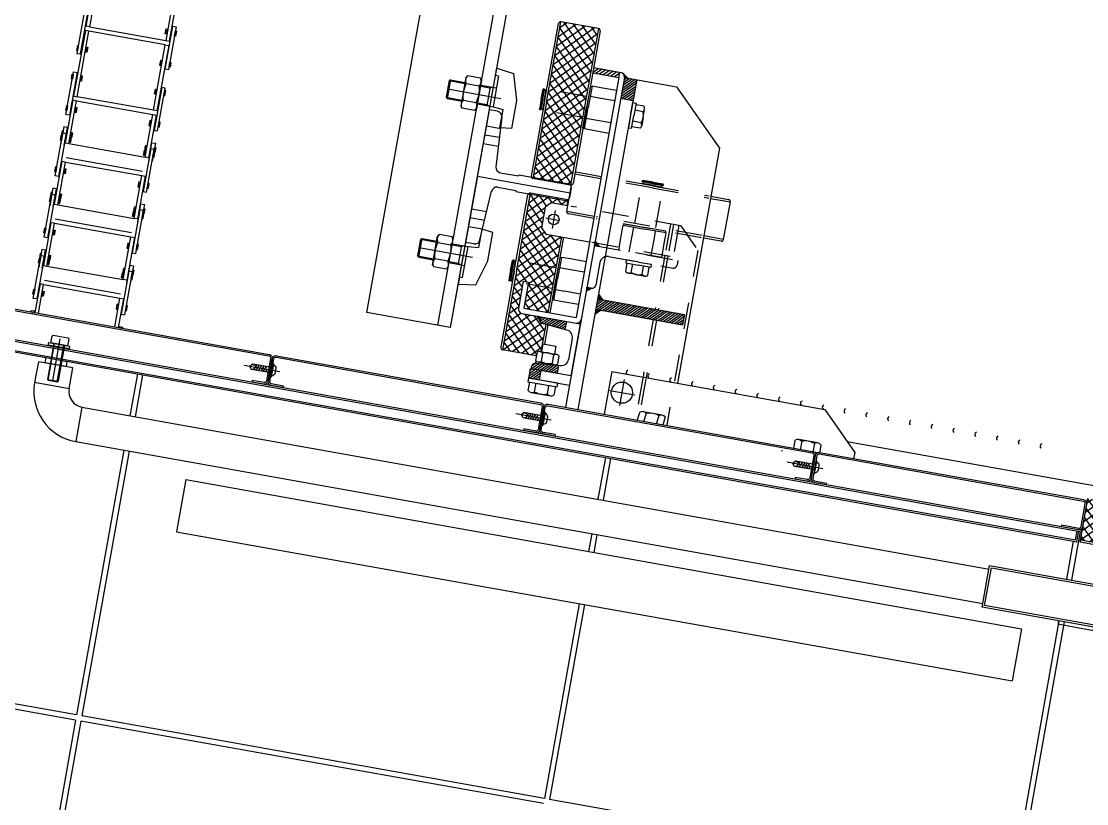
# Model space of a CAD drawing. Header units: centimetres. Extents: x 139057 to 200038, y 34824 to 80516.
# Drawn here: x 172895.9 to 172996.3, y 78518.8 to 78592.6 of the extents above; entities that cross this region are included whole.
import ezdxf

# ---------------------------------------------------------------- set-up
doc = ezdxf.new("R2010")
doc.units = ezdxf.units.CM
doc.header["$LTSCALE"] = 100
doc.linetypes.add('HIDDEN', pattern=[0.5, 0.25, -0.25])
doc.layers.get('0').update_dxf_attribs({"lineweight": 0})
doc.layers.add('M-ASC', color=5, linetype='Continuous')
pattern_1 = [(315, (-793.765, -21670.6237), (1.32582521, 1.32582521), [])]
pattern_2 = [(315, (-793.76504, -21670.6237), (0.08838834765, 0.08838834765), [])]
pattern_3 = [(315, (-750.0101, -21795.5583), (1.32582521, 1.32582521), [])]
pattern_4 = [(315, (-793.765, -21670.624), (4.4194174, 4.4194174), []), (45, (-793.765, -21670.624), (-4.4194174, 4.4194174), [])]

# ---------------------------------------------------------------- blocks, each defined once
blk = doc.blocks.new('S05')
blk.add_arc((0.27, 0.5), 0.567, 118.0725, 241.9275)
blk = doc.blocks.new('GM127-3')
for p, q in [((-8, 38.2), (-8, 86)), ((-5, 89), (5, 89)), ((0, 0), (0, 89)), ((8, 38.2), (8, 86)), ((-8, 38.2), (-7, 38.2)), ((-7, 20.7), (-7, 38.2)), ((7, 38.2), (8, 38.2)), ((7, 20.7), (7, 38.2)), ((-101.1, 16.5), (-76.8, 23.7)), ((-76.8, 23.7), (-49.8, 23.7)), ((-49.8, 23.7), (-48.5, 13)), ((49.8, 23.7), (48.5, 13)), ((76.8, 23.7), (49.8, 23.7)), ((101.1, 16.5), (76.8, 23.7)), ((-103.5, 0), (-101.1, 16.5)), ((-67, 3), (-66, 13)), ((-48.5, 13), (-66, 13)), ((-58.8, 13), (-11.7, 15.7)), ((-48.2, 0), (-48.2, 13.6)), ((-39.7, 0), (-39.7, 14.1)), ((-31.2, 0), (-31.2, 14.6)), ((58.8, 13), (11.7, 15.7)), ((31.2, 0), (31.2, 14.6)), ((39.7, 0), (39.7, 14.1)), ((48.2, 0), (48.2, 13.6)), ((48.5, 13), (66, 13)), ((67, 3), (66, 13)), ((103.5, 0), (101.1, 16.5)), ((-96.6, 0), (-103.5, 0)), ((-96.6, 0), (-96.6, 3)), ((-96.6, 3), (-67, 3)), ((-85, -12), (-85, 3)), ((-76, -42), (-76, 8.9)), ((-67, -12), (-67, 3)), ((-63.5, 8), (-63.5, 0)), ((-63.5, 0), (63.5, 0)), ((63.5, 8), (63.5, 0)), ((63.5, 4.2), (63.5, 0)), ((96.6, 3), (67, 3)), ((67, -12), (67, 3)), ((76, -42), (76, 8.9)), ((85, -12), (85, 3)), ((96.6, 0), (96.6, 3)), ((-84, -3), (-85, -1.3)), ((-85, -3), (-67, -3)), ((-84, -12), (-84, -3)), ((-68, -3), (-67, -1.3)), ((-68, -12), (-68, -3)), ((68, -3), (67, -1.3)), ((85, -3), (67, -3)), ((68, -12), (68, -3)), ((84, -3), (85, -1.3)), ((84, -12), (84, -3)), ((96.6, 0), (103.5, 0)), ((-89.7, -12), (-91.6, -13.3)), ((-91.6, -13.3), (-91.6, -25.7)), ((-89.7, -12), (-62.3, -12)), ((-83.8, -13.3), (-83.8, -25.7)), ((-68.2, -25.7), (-68.2, -13.3)), ((-62.3, -12), (-60.4, -13.3)), ((-60.4, -13.3), (-60.4, -25.7)), ((62.3, -12), (60.4, -13.3)), ((60.4, -13.3), (60.4, -25.7)), ((89.7, -12), (62.3, -12)), ((68.2, -25.7), (68.2, -13.3)), ((83.8, -13.3), (83.8, -25.7)), ((89.7, -12), (91.6, -13.3)), ((91.6, -13.3), (91.6, -25.7)), ((-89.7, -27), (-91.6, -25.7)), ((-89.7, -27), (-62.3, -27)), ((-85, -41), (-85, -27)), ((-84, -42), (-84, -27)), ((-68, -42), (-68, -27)), ((-67, -41), (-67, -27)), ((-62.3, -27), (-60.4, -25.7)), ((62.3, -27), (60.4, -25.7)), ((89.7, -27), (62.3, -27)), ((67, -41), (67, -27)), ((68, -42), (68, -27)), ((84, -42), (84, -27)), ((85, -41), (85, -27)), ((89.7, -27), (91.6, -25.7)), ((-85, -41), (-84, -42)), ((-85, -41), (-67, -41)), ((-84, -42), (-68, -42)), ((-68, -42), (-67, -41)), ((68, -42), (67, -41)), ((85, -41), (67, -41)), ((84, -42), (68, -42)), ((85, -41), (84, -42))]:
    blk.add_line(p, q)
for centre, radius, start, end in [((-5, 86), 3, 90, 180), ((5, 86), 3, 0, 90), ((-12, 20.7), 5, 273.3427, 0), ((12, 20.7), 5, 180, 266.6573), ((-58.5, 8), 5, 93.3427, 180), ((58.5, 8), 5, 360, 86.6573), ((-87.7, -18.7), 6.67, 54.2621, 125.7379), ((-76, -36.8), 24.8, 71.6858, 108.3142), ((-64.3, -18.7), 6.67, 54.2621, 125.7379), ((64.3, -18.7), 6.67, 54.2621, 125.7379), ((76, -36.8), 24.8, 71.6858, 108.3142), ((87.7, -18.7), 6.67, 54.2621, 125.7379), ((-87.7, -20.3), 6.67, 234.2621, 305.7379), ((-76, -2.2), 24.8, 251.6858, 288.3142), ((-64.3, -20.3), 6.67, 234.2621, 305.7379), ((64.3, -20.3), 6.67, 234.2621, 305.7379), ((76, -2.2), 24.8, 251.6858, 288.3142), ((87.7, -20.3), 6.67, 234.2621, 305.7379)]:
    blk.add_arc(centre, radius, start, end)
blk = doc.blocks.new('VITE autoforante_M5x20')
for p, q in [((-7.7, 0), (26.4, 0)), ((-3.5, 2.6), (-3.5, -2.6)), ((0, 2.6), (18.9, 2.6)), ((5.3, -2.6), (4, 0.3)), ((7.6, -2.6), (5.3, 2.6)), ((9.8, -2.6), (7.6, 2.6)), ((12.1, -2.6), (9.8, 2.6)), ((12.1, -2.6), (9.8, 2.6)), ((14.4, -2.6), (12.1, 2.6)), ((16.7, -2.6), (14.4, 2.6)), ((18.9, 2.6), (14.9, 1.4)), ((18.9, 2.6), (21, 0)), ((0, -2.6), (18.9, -2.6)), ((18.9, -2.6), (16, -1.2)), ((18.9, -2.6), (21, 0))]:
    blk.add_line(p, q)
blk.add_lwpolyline([(0, 6.1), (0, -6.1), (-0.9, -6.1), (-0.9, 6.1)], close=True)
for centre, start, end in [((-0.2, 2), 102.01, 169.0652), ((-0.2, -2), 190.9348, 257.99)]:
    blk.add_arc(centre, 3.36, start, end)
blk = doc.blocks.new('5931_M10x35')
for p, q in [((35, 0), (-5.25, 0)), ((0, 5), (34.4, 5)), ((35, 4.4), (0, 4.4)), ((34.4, 5), (35, 4.4)), ((34.4, 5), (34.4, -5)), ((35, 4.4), (35, -4.4)), ((35, -4.4), (0, -4.4)), ((0, -5), (34.4, -5)), ((35, -4.4), (34.4, -5))]:
    blk.add_line(p, q)
blk.add_lwpolyline([(0, -8), (0, 8), (-6.5, 8), (-7.5, 7), (-7.5, -7), (-6.5, -8)], close=True)
blk = doc.blocks.new('6666666666666')
h = blk.add_hatch()
h.set_pattern_fill('ANSI37', color=256, scale=50, angle=-90, style=0)
h.set_pattern_definition([(315, (-12547.7003, -629.819), (4.4194174, 4.4194174), []), (45, (-12547.7003, -629.819), (-4.4194174, 4.4194174), [])])
h.paths.add_polyline_path([(902, -1585), (942, -1585), (942, -1145), (902, -1145)])
for p, q in [((910, -105), (910, -1145)), ((911.5, -105), (911.5, -1145)), ((568.5, -242.5), (568.5, -115)), ((573.5, -242.5), (573.5, -115)), ((895, -148.5), (875, -148.5)), ((875, -181.5), (875, -148.5)), ((895, -181.5), (895, -148.5)), ((875, -181.5), (895, -181.5)), ((827, -196.5), (827, -1065)), ((860, -196.5), (827, -196.5)), ((860, -196.5), (860, -1065)), ((568.5, -242.5), (2.5, -242.5)), ((568.5, -247.5), (2.5, -247.5)), ((568.5, -690.5), (568.5, -247.5)), ((827, -242.5), (573.5, -242.5)), ((573.5, -690.5), (573.5, -247.5)), ((827, -247.5), (573.5, -247.5)), ((900, -242.5), (860, -242.5)), ((900, -247.5), (860, -247.5)), ((810, -305), (760, -305)), ((760, -305), (760, -1105)), ((810, -305), (810, -1105)), ((913, -350), (911.5, -350)), ((913, -380), (911.5, -380)), ((913, -610), (911.5, -610)), ((913, -640), (911.5, -640)), ((760, -690.5), (573.5, -690.5)), ((827, -690.5), (810, -690.5)), ((900, -690.5), (860, -690.5)), ((573.5, -1138.5), (573.5, -695.5)), ((760, -695.5), (573.5, -695.5)), ((827, -695.5), (810, -695.5)), ((900, -695.5), (860, -695.5)), ((913, -870), (911.5, -870)), ((913, -900), (911.5, -900)), ((810, -1105), (760, -1105)), ((913, -1125), (911.5, -1125)), ((823.5, -1138.5), (2.5, -1138.5)), ((823.5, -1143.5), (573.5, -1143.5)), ((900, -1138.5), (863.5, -1138.5)), ((910, -1143.5), (863.5, -1143.5)), ((900, -1585), (900, -1145)), ((900, -1145), (942, -1145)), ((902, -1585), (902, -1145))]:
    blk.add_line(p, q)
at = {"linetype": 'Continuous'}
for p, q in [((900, -117.5), (900, -1142)), ((901.5, -119), (901.5, -1140.5)), ((900, -1142), (910, -1142)), ((901.5, -1140.5), (910, -1140.5)), ((910, -1140.5), (910, -1142))]:
    blk.add_line(p, q, dxfattribs=at)
for points in [[(911.5, -120), (911.5, -108.5, -0.414214), (915, -105), (936.5, -105, -0.414214), (940, -108.5), (940, -361.5, -0.414214), (936.5, -365), (915, -365, -0.414214), (911.5, -361.5), (911.5, -350)], [(913, -120), (913, -108.5, -0.414214), (915, -106.5), (936.5, -106.5, -0.414214), (938.5, -108.5), (938.5, -361.5, -0.414214), (936.5, -363.5), (915, -363.5, -0.414214), (913, -361.5), (913, -350)], [(911.5, -380), (911.5, -368.5, -0.414214), (915, -365), (936.5, -365, -0.414214), (940, -368.5), (940, -621.5, -0.414214), (936.5, -625), (915, -625, -0.414214), (911.5, -621.5), (911.5, -610)], [(913, -380), (913, -368.5, -0.414214), (915, -366.5), (936.5, -366.5, -0.414214), (938.5, -368.5), (938.5, -621.5, -0.414214), (936.5, -623.5), (915, -623.5, -0.414214), (913, -621.5), (913, -610)], [(911.5, -640), (911.5, -628.5, -0.414214), (915, -625), (936.5, -625, -0.414214), (940, -628.5), (940, -881.5, -0.414214), (936.5, -885), (915, -885, -0.414214), (911.5, -881.5), (911.5, -870)], [(913, -640), (913, -628.5, -0.414214), (915, -626.5), (936.5, -626.5, -0.414214), (938.5, -628.5), (938.5, -881.5, -0.414214), (936.5, -883.5), (915, -883.5, -0.414214), (913, -881.5), (913, -870)], [(911.5, -1125), (911.5, -1141.5, 0.414214), (915, -1145), (936.5, -1145, 0.414214), (940, -1141.5), (940, -888.5, 0.414214), (936.5, -885), (915, -885, 0.414214), (911.5, -888.5), (911.5, -900)], [(913, -1125), (913, -1141.5, 0.414214), (915, -1143.5), (936.5, -1143.5, 0.414214), (938.5, -1141.5), (938.5, -888.5, 0.414214), (936.5, -886.5), (915, -886.5, 0.414214), (913, -888.5), (913, -900)]]:
    blk.add_lwpolyline(points, format="xyb")
for points in [[(900, -175), (895, -175), (895, -155), (900, -155)], [(914.5, -155), (914.5, -175), (912, -175), (912, -155)], [(823.5, -1665), (823.5, -1065), (863.5, -1065), (863.5, -1665)], [(825.5, -1663), (825.5, -1067), (861.5, -1067), (861.5, -1663)]]:
    blk.add_lwpolyline(points, close=True)
blk.add_lwpolyline([(823.5, -1172), (823.5, -1138), (822, -1138, 0.414214), (820.5, -1139.5), (820.5, -1170.5, 0.414214), (822, -1172)], format="xyb", close=True)
for radius in [48, 15]:
    blk.add_arc((875, -196.5), radius, 90, 180)
at = {"xscale": -1}
blk.add_blockref('5931_M10x35', (914.5, -165), dxfattribs=at)
at = {"linetype": 'Continuous', "xscale": -1, "rotation": 270}
for p in [(925.7, -366.5), (925.7, -626.5), (925.7, -886.5)]:
    blk.add_blockref('VITE autoforante_M5x20', p, dxfattribs=at)
blk = doc.blocks.new('A$C2A0E5694')
at = {"linetype": 'Continuous'}
h = blk.add_hatch(dxfattribs=at)
h.set_pattern_fill('ANSI37', color=256, scale=50, angle=-90, style=0)
h.set_pattern_definition(pattern_4)
h.paths.add_polyline_path([(-432.2, -714.1), (-427.2, -719.1), (-427.2, -734.1), (-421.7, -734.1), (-421.7, -698.1), (-486.7, -698.1), (-486.7, -734.1), (-457.2, -734.1), (-457.2, -719.1), (-452.2, -714.1)])
h.paths.add_polyline_path([(-486.7, -734.1), (-486.7, -698.1), (-496.7, -698.1), (-506.7, -698.1), (-506.7, -706.1), (-504.7, -706.1), (-504.7, -711.1), (-506.7, -711.1), (-506.7, -734.1)])
h.paths.add_polyline_path([(-506.7, -734.1), (-506.7, -711.1), (-529.7, -711.1), (-529.7, -734.1)], flags=17)
h.paths.add_polyline_path([(-541, -734.1), (-540.8, -731.3, -0.248262), (-539.1, -728.6), (-534.7, -724.8), (-534.7, -710.1, -0.414214), (-530.7, -706.1), (-506.7, -706.1), (-506.7, -698.1), (-571.7, -698.1), (-571.7, -730.6), (-568.1, -730.6, -0.187741), (-567.1, -733.3), (-567.1, -734.1)])
h = blk.add_hatch(dxfattribs=at)
h.set_pattern_fill('ANSI37', color=256, scale=50, angle=-90, style=0)
h.set_pattern_definition(pattern_4)
h.paths.add_polyline_path([(-257.7, -734.1), (-257.7, -698.1), (-322.7, -698.1), (-322.7, -734.1)])
h.paths.add_polyline_path([(-322.7, -734.1), (-322.7, -698.1), (-332.7, -698.1), (-342.7, -698.1), (-342.7, -734.1)])
h.paths.add_polyline_path([(-342.7, -734.1), (-342.7, -698.1), (-407.7, -698.1), (-407.7, -734.1)])
h = blk.add_hatch()
h.set_pattern_fill('ANSI31', color=256, scale=15, angle=-90, style=0)
h.set_pattern_definition(pattern_1)
h.paths.add_polyline_path([(-593.7, -727.1), (-593.7, -737.1), (-584.7, -737.1), (-584.7, -728.1), (-584.7, -727.1)])
h = blk.add_hatch()
h.set_pattern_fill('ANSI31', color=256, scale=15, angle=-90, style=0)
h.set_pattern_definition(pattern_3)
h.paths.add_polyline_path([(-584.7, -753.1), (-576.9, -753.1), (-578.7, -731.3, 0.391021), (-582.2, -728.1), (-584.7, -728.1)])
h = blk.add_hatch()
h.set_pattern_fill('ANSI31', color=256, scale=15, angle=-90, style=0)
h.set_pattern_definition(pattern_3)
h.paths.add_polyline_path([(-542.6, -753.1), (-534.7, -753.1), (-534.7, -728.1), (-537.3, -728.1, 0.391021), (-540.8, -731.3)])
h = blk.add_hatch(dxfattribs=at)
h.set_pattern_fill('ANSI31', color=256, angle=-90, style=0)
h.set_pattern_definition(pattern_2)
h.paths.add_polyline_path([(-534.7, -728.1), (-534.7, -724.8), (-539.1, -728.6, -0.130127), (-537.3, -728.1)])
h = blk.add_hatch(dxfattribs=at)
h.set_pattern_fill('ANSI31', color=256, scale=20, angle=-90, style=0)
h.set_pattern_definition([(315, (-793.6288, -21670.6237), (1.76776695, 1.76776695), [])])
h.paths.add_polyline_path([(-294.6, -761.1), (-294.6, -736.1), (-299.6, -736.1), (-299.6, -761.1)])
h = blk.add_hatch(dxfattribs=at)
h.set_pattern_fill('ANSI31', color=256, angle=-90, style=0)
h.set_pattern_definition(pattern_2)
h.paths.add_polyline_path([(-530.7, -766.1, -0.414214), (-534.7, -762.1), (-534.7, -766.1)])
at = {"linetype": 'HIDDEN'}
h = blk.add_hatch(dxfattribs=at)
h.set_pattern_fill('ANSI31', color=256, angle=-90, style=0)
h.set_pattern_definition(pattern_2)
h.paths.add_polyline_path([(-499.7, -766.1), (-503.5, -766.1), (-499.7, -770.6)])
h = blk.add_hatch(dxfattribs=at)
h.set_pattern_fill('ANSI31', color=256, angle=-90, style=0)
h.set_pattern_definition(pattern_2)
h.paths.add_polyline_path([(-459.7, -770.9), (-455.5, -766.1), (-459.7, -766.1)])
at = {"linetype": 'Continuous'}
h = blk.add_hatch(dxfattribs=at)
h.set_pattern_fill('ANSI31', color=256, scale=15, angle=-90, style=0)
h.set_pattern_definition(pattern_1)
h.paths.add_polyline_path([(-298.7, -778.1), (-298.7, -766.1), (-318.7, -766.1), (-318.7, -778.1)])
h = blk.add_hatch(dxfattribs=at)
h.set_pattern_fill('ANSI31', color=256, angle=-90, style=0)
h.set_pattern_definition([(315, (-793.62881, -21670.6237), (0.08838834765, 0.08838834765), [])])
h.paths.add_polyline_path([(-295.8, -765, -0.198912), (-298.6, -766.1), (-298.6, -769.5)])
h = blk.add_hatch(dxfattribs=at)
h.set_pattern_fill('ANSI31', color=256, angle=-90, style=0)
h.set_pattern_definition(pattern_2)
h.paths.add_polyline_path([(-518.7, -782.8), (-518.7, -778.1), (-523.3, -778.1)])
h = blk.add_hatch(dxfattribs=at)
h.set_pattern_fill('ANSI31', color=256, scale=15, angle=-90, style=0)
h.set_pattern_definition(pattern_1)
h.paths.add_polyline_path([(-508.7, -861.1), (-508.7, -778.1), (-518.7, -778.1), (-518.7, -861.1)])
h = blk.add_hatch(dxfattribs=at)
h.set_pattern_fill('ANSI31', color=256, angle=-90, style=0)
h.set_pattern_definition(pattern_2)
h.paths.add_polyline_path([(-504.3, -778.1), (-508.7, -778.1), (-508.7, -782.8)])
for p, q in [((-615.6, -256.1), (-616.6, -256.1)), ((-615.6, -256.1), (-616.6, -256.1)), ((-615.6, -256.1), (-616.6, -256.1)), ((-615.6, -256.1), (-616.6, -256.1)), ((-587.3, -261.6), (-587.3, -258.2)), ((-528.6, -261.6), (-528.6, -258.2)), ((-469.9, -261.6), (-469.9, -258.2)), ((-411.3, -261.6), (-411.3, -258.2)), ((-340.5, -261.6), (-340.5, -258.2)), ((-587.3, -261.6), (-587.3, -334.6)), ((-583.3, -334.6), (-583.3, -261.6)), ((-569.5, -261.6), (-569.5, -334.6)), ((-528.6, -261.6), (-528.6, -334.6)), ((-524.7, -334.6), (-524.7, -261.6)), ((-510.8, -261.6), (-510.8, -334.6)), ((-469.9, -261.6), (-469.9, -334.6)), ((-466, -334.6), (-466, -261.6)), ((-452.1, -261.6), (-452.1, -334.6)), ((-411.3, -261.6), (-411.3, -334.6)), ((-407.3, -334.6), (-407.3, -261.6)), ((-344.5, -334.6), (-344.5, -261.6)), ((-340.5, -261.6), (-340.5, -334.6)), ((-587.3, -334.6), (-587.3, -338)), ((-528.6, -334.6), (-528.6, -338)), ((-469.9, -334.6), (-469.9, -338)), ((-411.3, -334.6), (-411.3, -338)), ((-340.5, -334.6), (-340.5, -338)), ((-593.7, -766.1), (-593.7, -731.1)), ((-584.7, -728.1), (-582.2, -728.1)), ((-584.7, -766.1), (-584.7, -728.1)), ((-577.1, -731), (-578.7, -731.2)), ((-578.7, -731.3), (-576.8, -754.7)), ((-577.1, -731), (-577.1, -751.2)), ((-568.1, -730.6), (-576.1, -730.6)), ((-542.7, -754.7), (-540.8, -731.3)), ((-537.3, -728.1), (-534.7, -728.1)), ((-534.7, -728.1), (-534.7, -766.1)), ((-577.1, -733.3), (-577.1, -749)), ((-568.1, -735.9), (-576.1, -735.9)), ((-567.1, -733.3), (-567.1, -749)), ((-566.9, -735.1), (-559.5, -735.1)), ((-559.5, -735.1), (-559.5, -747.1)), ((-584.7, -753.1), (-576.9, -753.1)), ((-568.1, -746.4), (-576.1, -746.4)), ((-568.1, -751.6), (-576.1, -751.6)), ((-559.5, -747.1), (-566.9, -747.1)), ((-542.6, -753.1), (-534.7, -753.1)), ((-549.7, -761.1), (-569.8, -761.1)), ((-534.7, -766.1), (-584.7, -766.1)), ((-618.7, -974.1), (-619.7, -974.1))]:
    blk.add_line(p, q)
for p, q in [((-559.7, -646.1), (-559.7, -566.1)), ((-559.7, -566.1), (-170.6, -566.1)), ((-559.7, -646.1), (-559.7, -632.1)), ((-559.7, -634.1), (-170.6, -634.1)), ((-414.7, -646.1), (-559.7, -646.1)), ((-170.6, -646.1), (-559.7, -646.1)), ((-506.7, -693.1), (-506.2, -692.6)), ((-496.7, -692.6), (-506.2, -692.6)), ((-496.7, -692.6), (-487.2, -692.6)), ((-486.7, -693.1), (-487.2, -692.6)), ((-342.7, -693.1), (-342.2, -692.6)), ((-332.7, -692.6), (-342.2, -692.6)), ((-332.7, -692.6), (-323.2, -692.6)), ((-322.7, -693.1), (-323.2, -692.6)), ((-496.7, -698.1), (-571.7, -698.1)), ((-571.7, -730.6), (-571.7, -698.1)), ((-496.7, -696.1), (-569.7, -696.1)), ((-496.7, -693.1), (-506.7, -693.1)), ((-506.7, -694.1), (-506.7, -693.1)), ((-496.7, -694.1), (-506.7, -694.1)), ((-496.7, -695.6), (-506.7, -695.6)), ((-506.7, -696.1), (-506.7, -695.6)), ((-505.7, -695.6), (-505.7, -694.1)), ((-496.7, -693.1), (-486.7, -693.1)), ((-496.7, -694.1), (-486.7, -694.1)), ((-496.7, -695.6), (-486.7, -695.6)), ((-496.7, -696.1), (-423.7, -696.1)), ((-496.7, -698.1), (-421.7, -698.1)), ((-487.7, -695.6), (-487.7, -694.1)), ((-486.7, -694.1), (-486.7, -693.1)), ((-486.7, -696.1), (-486.7, -695.6)), ((-421.7, -734.1), (-421.7, -698.1)), ((-407.7, -734.1), (-407.7, -698.1)), ((-332.7, -698.1), (-407.7, -698.1)), ((-332.7, -696.1), (-405.7, -696.1)), ((-342.7, -694.1), (-342.7, -693.1)), ((-332.7, -693.1), (-342.7, -693.1)), ((-332.7, -694.1), (-342.7, -694.1)), ((-342.7, -696.1), (-342.7, -695.6)), ((-332.7, -695.6), (-342.7, -695.6)), ((-341.7, -695.6), (-341.7, -694.1)), ((-332.7, -693.1), (-322.7, -693.1)), ((-332.7, -694.1), (-322.7, -694.1)), ((-332.7, -695.6), (-322.7, -695.6)), ((-332.7, -696.1), (-259.6, -696.1)), ((-332.7, -698.1), (-257.6, -698.1)), ((-323.7, -695.6), (-323.7, -694.1)), ((-322.7, -694.1), (-322.7, -693.1)), ((-322.7, -696.1), (-322.7, -695.6)), ((-257.6, -734.1), (-257.6, -698.1)), ((-534.7, -710.1), (-534.7, -766.1)), ((-504.7, -706.1), (-530.7, -706.1)), ((-529.7, -711.1), (-529.7, -761.1)), ((-504.7, -711.1), (-529.7, -711.1)), ((-504.7, -706.1), (-504.7, -711.1)), ((-452.2, -714.1), (-457.2, -719.1)), ((-457.2, -719.1), (-457.2, -761.1)), ((-432.2, -714.1), (-452.2, -714.1)), ((-427.2, -719.1), (-432.2, -714.1)), ((-427.2, -735.1), (-427.2, -719.1)), ((-606.6, -731.9), (-606.6, -750.3)), ((-584.7, -727.1), (-593.7, -727.1)), ((-584.7, -727.1), (-584.7, -728.1)), ((-534.7, -724.8), (-539.1, -728.6)), ((-605.4, -735), (-597.2, -735)), ((-584.7, -737.1), (-593.7, -737.1)), ((-541, -734.1), (-567.1, -734.1)), ((-541.2, -736.1), (-559.5, -736.1)), ((-457.2, -734.1), (-529.7, -734.1)), ((-457.2, -736.1), (-529.7, -736.1)), ((-517.2, -746.1), (-517.2, -737.6)), ((-517.2, -737.6), (-496.7, -737.6)), ((-516.7, -737.6), (-516.7, -736.1)), ((-516.7, -736.1), (-496.7, -736.1)), ((-507.2, -746.1), (-507.2, -737.6)), ((-476.7, -736.1), (-496.7, -736.1)), ((-476.2, -737.6), (-496.7, -737.6)), ((-486.2, -746.1), (-486.2, -737.6)), ((-476.7, -737.6), (-476.7, -736.1)), ((-476.2, -746.1), (-476.2, -737.6)), ((-434.7, -761.1), (-434.7, -737.1)), ((-432.7, -735.1), (-407.5, -735.1)), ((-432.7, -761.1), (-432.7, -735.1)), ((-421.7, -734.1), (-427.2, -734.1)), ((-257.6, -734.1), (-407.7, -734.1)), ((-259.6, -736.1), (-405.7, -736.1)), ((-396.7, -761.1), (-396.7, -736.1)), ((-394.7, -761.1), (-394.7, -737.1)), ((-353.2, -737.6), (-332.7, -737.6)), ((-353.2, -746.1), (-353.2, -737.6)), ((-352.7, -736.1), (-332.7, -736.1)), ((-352.7, -737.6), (-352.7, -736.1)), ((-343.2, -746.1), (-343.2, -737.6)), ((-312.7, -736.1), (-332.7, -736.1)), ((-312.2, -737.6), (-332.7, -737.6)), ((-322.2, -746.1), (-322.2, -737.6)), ((-312.7, -737.6), (-312.7, -736.1)), ((-312.2, -746.1), (-312.2, -737.6)), ((-299.7, -736.1), (-299.7, -761.1)), ((-294.6, -736.1), (-294.6, -762.1)), ((-605.4, -747.2), (-597.2, -747.2)), ((-517.2, -761.1), (-517.2, -746.1)), ((-507.2, -761.1), (-507.2, -746)), ((-486.2, -761.1), (-486.2, -746)), ((-476.2, -761.1), (-476.2, -746.1)), ((-353.2, -761.1), (-353.2, -746.1)), ((-343.2, -761.1), (-343.2, -746)), ((-322.2, -761.1), (-322.2, -746)), ((-312.2, -761.1), (-312.2, -746.1)), ((-299.7, -761.1), (-529.7, -761.1)), ((-312.2, -761.1), (-353.2, -761.1)), ((-299.7, -761.1), (-294.6, -761.1)), ((-298.7, -766.1), (-614.7, -766.1)), ((-318.7, -766.1), (-318.7, -778.1)), ((-295.8, -765), (-298.7, -769.5)), ((-298.7, -766.1), (-298.7, -816.1)), ((-298.7, -778.1), (-614.7, -778.1)), ((-518.7, -782.8), (-523.3, -778.1)), ((-518.7, -778.1), (-518.7, -861.1)), ((-508.7, -778.1), (-508.7, -861.1)), ((-504.3, -778.1), (-508.7, -782.8)), ((-343.2, -789.2), (-343.2, -781.2)), ((-338, -789.2), (-338, -781.2)), ((-327.5, -789.2), (-327.5, -781.2)), ((-322.2, -789.2), (-322.2, -781.2)), ((-332.7, -790.2), (-340.6, -790.2)), ((-332.7, -790.2), (-324.9, -790.2)), ((-573.7, -803.1), (-614.7, -803.1)), ((-573.7, -803.1), (-573.7, -1007.1)), ((-298.7, -816.1), (-348.7, -866.1)), ((-607.1, -842), (-615.2, -841)), ((-605.9, -857.3), (-605.9, -838.9)), ((-607.1, -854.2), (-615.2, -853.2)), ((-508.7, -861.1), (-518.7, -861.1)), ((-348.7, -866.1), (-573.7, -866.1)), ((-434.7, -883.1), (-434.7, -866.1)), ((-432.7, -885.1), (-432.7, -866.1)), ((-396.7, -866.1), (-396.7, -885.1)), ((-394.7, -866.1), (-394.7, -883.1)), ((-432.7, -885.1), (-396.7, -885.1)), ((-607.1, -991), (-615.2, -991)), ((-605.9, -1006.3), (-605.9, -987.9)), ((-607.1, -1003.2), (-615.2, -1003.2)), ((-573.7, -1007.1), (-608.7, -1042.1)), ((-599.7, -1033.1), (-599.7, -1937.1)), ((-608.7, -1042.1), (-614.7, -1042.1))]:
    blk.add_line(p, q, dxfattribs=at)
at = {"linetype": 'HIDDEN'}
for p, q in [((-506.7, -734.1), (-506.7, -698.1)), ((-486.7, -734.1), (-486.7, -698.1)), ((-342.7, -734.1), (-342.7, -698.1)), ((-322.7, -734.1), (-322.7, -698.1)), ((-442.2, -716.6), (-442.2, -729.7)), ((-433.6, -724.1), (-450.8, -724.1)), ((-427.2, -843.1), (-427.2, -738.3)), ((-396.7, -810.1), (-396.7, -762.8)), ((-499.7, -770.6), (-503.5, -766.1)), ((-499.7, -766.1), (-499.7, -770.6)), ((-459.7, -766.1), (-459.7, -846.1)), ((-455.5, -766.1), (-459.7, -770.9)), ((-457.2, -763.2), (-457.2, -841.1)), ((-434.7, -864.4), (-434.7, -763.7)), ((-432.7, -864.4), (-432.7, -763.5)), ((-394.7, -810.1), (-394.7, -763.7)), ((-474.7, -774.1), (-496.2, -774.1)), ((-467.7, -781.1), (-467.7, -842.6)), ((-459.7, -830.6), (-459.7, -789.6)), ((-459.7, -789.6), (-444.7, -789.6)), ((-444.7, -789.6), (-436.2, -789.6)), ((-436.2, -789.6), (-436.2, -810.1)), ((-436.2, -790.1), (-434.7, -790.1)), ((-434.7, -790.1), (-434.7, -810.1)), ((-479.7, -810.1), (-479.7, -802.2)), ((-478.7, -799.6), (-470.7, -799.6)), ((-459.7, -799.6), (-444.6, -799.6)), ((-444.7, -799.6), (-436.2, -799.6)), ((-432.7, -800.1), (-396.7, -800.1)), ((-394.7, -800.1), (-394.2, -800.1)), ((-394.2, -810.1), (-394.2, -800.1)), ((-394.2, -801.1), (-392.7, -801.1)), ((-392.7, -810.1), (-392.7, -800.1)), ((-392.7, -800.1), (-391.7, -800.1)), ((-391.7, -810.1), (-391.7, -800.1)), ((-391.7, -800.1), (-391.2, -800.6)), ((-391.2, -810.1), (-391.2, -800.6)), ((-591.7, -804.4), (-591.7, -828.4)), ((-479.7, -810.1), (-479.7, -818)), ((-478.7, -804.8), (-470.7, -804.8)), ((-436.2, -830.6), (-436.2, -810.1)), ((-434.7, -830.1), (-434.7, -810.1)), ((-396.7, -810.1), (-396.7, -864.6)), ((-394.7, -810.1), (-394.7, -864.4)), ((-394.2, -810.1), (-394.2, -820.1)), ((-392.7, -810.1), (-392.7, -820.1)), ((-391.7, -810.1), (-391.7, -820.1)), ((-391.2, -810.1), (-391.2, -819.6)), ((-579, -816.1), (-604.4, -816.1)), ((-478.7, -815.3), (-470.7, -815.3)), ((-478.7, -820.6), (-470.7, -820.6)), ((-459.7, -820.6), (-444.6, -820.6)), ((-444.7, -820.6), (-436.2, -820.6)), ((-432.7, -820.1), (-396.7, -820.1)), ((-394.7, -820.1), (-394.2, -820.1)), ((-394.2, -819.1), (-392.7, -819.1)), ((-392.7, -820.1), (-391.7, -820.1)), ((-391.7, -820.1), (-391.2, -819.6)), ((-574.7, -833.1), (-614.7, -833.1)), ((-518.7, -833.1), (-573.7, -833.1)), ((-457.2, -833.1), (-508.7, -833.1)), ((-459.7, -830.6), (-444.7, -830.6)), ((-427.2, -833.1), (-456.6, -833.1)), ((-444.7, -830.6), (-436.2, -830.6)), ((-436.2, -830.1), (-434.7, -830.1)), ((-574.8, -836.1), (-614.7, -836.1)), ((-518.7, -836.1), (-573.7, -836.1)), ((-457.2, -836.1), (-508.7, -836.1)), ((-427.2, -841.1), (-457.2, -841.1)), ((-427.2, -836.1), (-456.6, -836.1)), ((-427.2, -843.1), (-447.2, -863.1)), ((-459.7, -846.1), (-464.2, -846.1)), ((-447.2, -863.1), (-614.7, -863.1))]:
    blk.add_line(p, q, dxfattribs=at)
for points in [[(-614.7, -257.6), (-613.6, -257.6), (-613.6, -254.2), (-614.7, -254.2)], [(-587.3, -258.2), (-614.7, -258.2)], [(-571.9, -257.6), (-555, -257.6), (-555, -254.2), (-571.9, -254.2)], [(-528.6, -258.2), (-569.5, -258.2), (-569.5, -261.6), (-528.6, -261.6)], [(-513.2, -257.6), (-496.3, -257.6), (-496.3, -254.2), (-513.2, -254.2)], [(-469.9, -258.2), (-510.8, -258.2), (-510.8, -261.6), (-469.9, -261.6)], [(-454.6, -257.6), (-437.6, -257.6), (-437.6, -254.2), (-454.6, -254.2)], [(-411.3, -258.2), (-452.1, -258.2), (-452.1, -261.6), (-411.3, -261.6)], [(-340.5, -258.2), (-228.4, -258.2), (-228.4, -261.6), (-340.5, -261.6)], [(-614.7, -261.6), (-587.3, -261.6)], [(-614.7, -334.6), (-587.3, -334.6)], [(-587.3, -338), (-614.7, -338)], [(-614.7, -338.6), (-613.6, -338.6), (-613.6, -341.9), (-614.7, -341.9)], [(-571.9, -338.6), (-555, -338.6), (-555, -341.9), (-571.9, -341.9)], [(-528.6, -338), (-569.5, -338), (-569.5, -334.6), (-528.6, -334.6)], [(-513.2, -338.6), (-496.3, -338.6), (-496.3, -341.9), (-513.2, -341.9)], [(-469.9, -338), (-510.8, -338), (-510.8, -334.6), (-469.9, -334.6)], [(-454.6, -338.6), (-437.6, -338.6), (-437.6, -341.9), (-454.6, -341.9)], [(-411.3, -338), (-452.1, -338), (-452.1, -334.6), (-411.3, -334.6)], [(-340.5, -338), (-228.4, -338), (-228.4, -334.6), (-340.5, -334.6)]]:
    blk.add_lwpolyline(points)
for points in [[(-560.7, -257.6), (-601.8, -257.6), (-601.8, -254.2), (-560.7, -254.2)], [(-593.1, -254.2), (-597.8, -254.2), (-597.8, -253.3), (-593.1, -253.3)], [(-593.1, -254.2), (-597.6, -254.2), (-597.6, -254.2), (-593.1, -254.2)], [(-563.3, -254.2), (-568, -254.2), (-568, -253.3), (-563.3, -253.3)], [(-563.3, -254.2), (-567.7, -254.2), (-567.7, -254.2), (-563.3, -254.2)], [(-563.6, -254.2), (-559, -254.2), (-559, -253.3), (-563.6, -253.3)], [(-563.6, -254.2), (-559.2, -254.2), (-559.2, -254.2), (-563.6, -254.2)], [(-502, -257.6), (-543.1, -257.6), (-543.1, -254.2), (-502, -254.2)], [(-534.5, -254.2), (-539.2, -254.2), (-539.2, -253.3), (-534.5, -253.3)], [(-534.5, -254.2), (-538.9, -254.2), (-538.9, -254.2), (-534.5, -254.2)], [(-504.6, -254.2), (-509.3, -254.2), (-509.3, -253.3), (-504.6, -253.3)], [(-504.6, -254.2), (-509, -254.2), (-509, -254.2), (-504.6, -254.2)], [(-505, -254.2), (-500.3, -254.2), (-500.3, -253.3), (-505, -253.3)], [(-505, -254.2), (-500.5, -254.2), (-500.5, -254.2), (-505, -254.2)], [(-443.4, -257.6), (-484.5, -257.6), (-484.5, -254.2), (-443.4, -254.2)], [(-475.8, -254.2), (-480.5, -254.2), (-480.5, -253.3), (-475.8, -253.3)], [(-475.8, -254.2), (-480.2, -254.2), (-480.2, -254.2), (-475.8, -254.2)], [(-445.9, -254.2), (-450.6, -254.2), (-450.6, -253.3), (-445.9, -253.3)], [(-445.9, -254.2), (-450.4, -254.2), (-450.4, -254.2), (-445.9, -254.2)], [(-446.3, -254.2), (-441.6, -254.2), (-441.6, -253.3), (-446.3, -253.3)], [(-446.3, -254.2), (-441.8, -254.2), (-441.8, -254.2), (-446.3, -254.2)], [(-384.7, -257.6), (-425.8, -257.6), (-425.8, -254.2), (-384.7, -254.2)], [(-417.1, -254.2), (-421.8, -254.2), (-421.8, -253.3), (-417.1, -253.3)], [(-417.1, -254.2), (-421.6, -254.2), (-421.6, -254.2), (-417.1, -254.2)], [(-407.3, -261.6), (-344.5, -261.6), (-344.5, -258.2), (-407.3, -258.2)], [(-387.3, -254.2), (-391.9, -254.2), (-391.9, -253.3), (-387.3, -253.3)], [(-387.3, -254.2), (-391.7, -254.2), (-391.7, -254.2), (-387.3, -254.2)], [(-367.1, -257.6), (-326, -257.6), (-326, -254.2), (-367.1, -254.2)], [(-364.5, -254.2), (-359.9, -254.2), (-359.9, -253.3), (-364.5, -253.3)], [(-364.5, -254.2), (-360.1, -254.2), (-360.1, -254.2), (-364.5, -254.2)], [(-598.2, -262.3), (-593.8, -262.3), (-593.8, -262.3), (-598.2, -262.3)], [(-598.2, -262.3), (-593.5, -262.3), (-593.5, -263.2), (-598.2, -263.2)], [(-563.3, -262.3), (-568, -262.3), (-568, -263.2), (-563.3, -263.2)], [(-563.3, -262.3), (-567.7, -262.3), (-567.7, -262.3), (-563.3, -262.3)], [(-563.6, -262.3), (-559, -262.3), (-559, -263.2), (-563.6, -263.2)], [(-563.6, -262.3), (-559.2, -262.3), (-559.2, -262.3), (-563.6, -262.3)], [(-539.5, -262.3), (-535.1, -262.3), (-535.1, -262.3), (-539.5, -262.3)], [(-539.5, -262.3), (-534.9, -262.3), (-534.9, -263.2), (-539.5, -263.2)], [(-504.6, -262.3), (-509.3, -262.3), (-509.3, -263.2), (-504.6, -263.2)], [(-504.6, -262.3), (-509, -262.3), (-509, -262.3), (-504.6, -262.3)], [(-505, -262.3), (-500.3, -262.3), (-500.3, -263.2), (-505, -263.2)], [(-505, -262.3), (-500.5, -262.3), (-500.5, -262.3), (-505, -262.3)], [(-480.9, -262.3), (-476.4, -262.3), (-476.4, -262.3), (-480.9, -262.3)], [(-480.9, -262.3), (-476.2, -262.3), (-476.2, -263.2), (-480.9, -263.2)], [(-445.9, -262.3), (-450.6, -262.3), (-450.6, -263.2), (-445.9, -263.2)], [(-445.9, -262.3), (-450.4, -262.3), (-450.4, -262.3), (-445.9, -262.3)], [(-446.3, -262.3), (-441.6, -262.3), (-441.6, -263.2), (-446.3, -263.2)], [(-446.3, -262.3), (-441.8, -262.3), (-441.8, -262.3), (-446.3, -262.3)], [(-422.2, -262.3), (-417.8, -262.3), (-417.8, -262.3), (-422.2, -262.3)], [(-422.2, -262.3), (-417.5, -262.3), (-417.5, -263.2), (-422.2, -263.2)], [(-387.3, -262.3), (-391.9, -262.3), (-391.9, -263.2), (-387.3, -263.2)], [(-387.3, -262.3), (-391.7, -262.3), (-391.7, -262.3), (-387.3, -262.3)], [(-364.5, -262.3), (-359.9, -262.3), (-359.9, -263.2), (-364.5, -263.2)], [(-364.5, -262.3), (-360.1, -262.3), (-360.1, -262.3), (-364.5, -262.3)], [(-560.7, -338.6), (-601.8, -338.6), (-601.8, -341.9), (-560.7, -341.9)], [(-598.2, -333.9), (-593.5, -333.9), (-593.5, -332.9), (-598.2, -332.9)], [(-598.2, -333.9), (-593.8, -333.9), (-593.8, -333.9), (-598.2, -333.9)], [(-563.3, -333.9), (-568, -333.9), (-568, -332.9), (-563.3, -332.9)], [(-563.3, -333.9), (-567.7, -333.9), (-567.7, -333.9), (-563.3, -333.9)], [(-563.6, -333.9), (-559, -333.9), (-559, -332.9), (-563.6, -332.9)], [(-563.6, -333.9), (-559.2, -333.9), (-559.2, -333.9), (-563.6, -333.9)], [(-502, -338.6), (-543.1, -338.6), (-543.1, -341.9), (-502, -341.9)], [(-539.5, -333.9), (-534.9, -333.9), (-534.9, -332.9), (-539.5, -332.9)], [(-539.5, -333.9), (-535.1, -333.9), (-535.1, -333.9), (-539.5, -333.9)], [(-504.6, -333.9), (-509.3, -333.9), (-509.3, -332.9), (-504.6, -332.9)], [(-504.6, -333.9), (-509, -333.9), (-509, -333.9), (-504.6, -333.9)], [(-505, -333.9), (-500.3, -333.9), (-500.3, -332.9), (-505, -332.9)], [(-505, -333.9), (-500.5, -333.9), (-500.5, -333.9), (-505, -333.9)], [(-443.4, -338.6), (-484.5, -338.6), (-484.5, -341.9), (-443.4, -341.9)], [(-480.9, -333.9), (-476.2, -333.9), (-476.2, -332.9), (-480.9, -332.9)], [(-480.9, -333.9), (-476.4, -333.9), (-476.4, -333.9), (-480.9, -333.9)], [(-445.9, -333.9), (-450.6, -333.9), (-450.6, -332.9), (-445.9, -332.9)], [(-445.9, -333.9), (-450.4, -333.9), (-450.4, -333.9), (-445.9, -333.9)], [(-446.3, -333.9), (-441.6, -333.9), (-441.6, -332.9), (-446.3, -332.9)], [(-446.3, -333.9), (-441.8, -333.9), (-441.8, -333.9), (-446.3, -333.9)], [(-384.7, -338.6), (-425.8, -338.6), (-425.8, -341.9), (-384.7, -341.9)], [(-422.2, -333.9), (-417.5, -333.9), (-417.5, -332.9), (-422.2, -332.9)], [(-422.2, -333.9), (-417.8, -333.9), (-417.8, -333.9), (-422.2, -333.9)], [(-407.3, -334.6), (-344.5, -334.6), (-344.5, -338), (-407.3, -338)], [(-387.3, -333.9), (-391.9, -333.9), (-391.9, -332.9), (-387.3, -332.9)], [(-387.3, -333.9), (-391.7, -333.9), (-391.7, -333.9), (-387.3, -333.9)], [(-367.1, -338.6), (-326, -338.6), (-326, -341.9), (-367.1, -341.9)], [(-364.5, -333.9), (-359.9, -333.9), (-359.9, -332.9), (-364.5, -332.9)], [(-364.5, -333.9), (-360.1, -333.9), (-360.1, -333.9), (-364.5, -333.9)], [(-329.6, -333.9), (-334.3, -333.9), (-334.3, -332.9), (-329.6, -332.9)], [(-329.6, -333.9), (-334.1, -333.9), (-334.1, -333.9), (-329.6, -333.9)], [(-593.1, -341.9), (-597.8, -341.9), (-597.8, -342.9), (-593.1, -342.9)], [(-593.1, -341.9), (-597.6, -341.9), (-597.6, -341.9), (-593.1, -341.9)], [(-563.3, -341.9), (-568, -341.9), (-568, -342.9), (-563.3, -342.9)], [(-563.3, -341.9), (-567.7, -341.9), (-567.7, -341.9), (-563.3, -341.9)], [(-563.6, -341.9), (-559, -341.9), (-559, -342.9), (-563.6, -342.9)], [(-563.6, -341.9), (-559.2, -341.9), (-559.2, -341.9), (-563.6, -341.9)], [(-534.5, -341.9), (-539.2, -341.9), (-539.2, -342.9), (-534.5, -342.9)], [(-534.5, -341.9), (-538.9, -341.9), (-538.9, -341.9), (-534.5, -341.9)], [(-504.6, -341.9), (-509.3, -341.9), (-509.3, -342.9), (-504.6, -342.9)], [(-504.6, -341.9), (-509, -341.9), (-509, -341.9), (-504.6, -341.9)], [(-505, -341.9), (-500.3, -341.9), (-500.3, -342.9), (-505, -342.9)], [(-505, -341.9), (-500.5, -341.9), (-500.5, -341.9), (-505, -341.9)], [(-475.8, -341.9), (-480.5, -341.9), (-480.5, -342.9), (-475.8, -342.9)], [(-475.8, -341.9), (-480.2, -341.9), (-480.2, -341.9), (-475.8, -341.9)], [(-445.9, -341.9), (-450.6, -341.9), (-450.6, -342.9), (-445.9, -342.9)], [(-445.9, -341.9), (-450.4, -341.9), (-450.4, -341.9), (-445.9, -341.9)], [(-446.3, -341.9), (-441.6, -341.9), (-441.6, -342.9), (-446.3, -342.9)], [(-446.3, -341.9), (-441.8, -341.9), (-441.8, -341.9), (-446.3, -341.9)], [(-417.1, -341.9), (-421.8, -341.9), (-421.8, -342.9), (-417.1, -342.9)], [(-417.1, -341.9), (-421.6, -341.9), (-421.6, -341.9), (-417.1, -341.9)], [(-387.3, -341.9), (-391.9, -341.9), (-391.9, -342.9), (-387.3, -342.9)], [(-387.3, -341.9), (-391.7, -341.9), (-391.7, -341.9), (-387.3, -341.9)], [(-364.5, -341.9), (-359.9, -341.9), (-359.9, -342.9), (-364.5, -342.9)], [(-364.5, -341.9), (-360.1, -341.9), (-360.1, -341.9), (-364.5, -341.9)], [(-334.7, -341.9), (-330, -341.9), (-330, -342.9), (-334.7, -342.9)], [(-334.7, -341.9), (-330.2, -341.9), (-330.2, -341.9), (-334.7, -341.9)]]:
    blk.add_lwpolyline(points, close=True)
at = {"linetype": 'Continuous'}
for points in [[(-605.4, -728.9), (-597.2, -728.9), (-597.2, -753.4), (-605.4, -753.4)], [(-332.7, -778.2), (-344.7, -778.2), (-344.7, -781.2), (-332.7, -781.2)], [(-332.7, -778.2), (-320.7, -778.2), (-320.7, -781.2), (-332.7, -781.2)], [(-607.1, -860.4), (-615.2, -859.4), (-615.2, -834.9), (-607.1, -835.9)], [(-607.1, -1009.4), (-615.2, -1009.4), (-615.2, -984.9), (-607.1, -984.9)]]:
    blk.add_lwpolyline(points, dxfattribs=at)
blk.add_lwpolyline([(-597.2, -727.1), (-597.2, -755.1), (-593.7, -755.1), (-593.7, -727.1)], close=True, dxfattribs=at)
at = {"linetype": 'HIDDEN'}
for points in [[(-467.7, -810.1), (-467.7, -798.1), (-470.7, -798.1), (-470.7, -810.1)], [(-467.7, -810.1), (-467.7, -822.1), (-470.7, -822.1), (-470.7, -810.1)]]:
    blk.add_lwpolyline(points, dxfattribs=at)
at = {"linetype": 'Continuous'}
for centre, radius in [((-442.2, -724.1), 5), ((-591.7, -816.1), 10)]:
    blk.add_circle(centre, radius, dxfattribs=at)
for centre, radius, start, end in [((-569.7, -698.1), 2, 90, 180), ((-423.7, -698.1), 2, 0, 90), ((-405.7, -698.1), 2, 90, 180), ((-259.6, -698.1), 2, 0, 90), ((-530.7, -710.1), 4, 90, 180), ((-602, -731.9), 4.53, 137.4679, 222.5321), ((-590.2, -741.1), 16.3, 157.9757, 202.0243), ((-432.7, -737.1), 2, 90, 180), ((-423.7, -734.1), 2, 331.4956, 0), ((-405.7, -734.1), 2, 180, 270), ((-396.7, -737.1), 2, 0, 28.5044), ((-259.6, -734.1), 2, 270, 0), ((-602, -750.3), 4.53, 137.4679, 222.5321), ((-530.7, -762.1), 4, 180, 270), ((-298.7, -762), 4.12, 269.7264, 358.3552), ((-340.6, -786.3), 3.88, 227.4679, 312.5321), ((-332.7, -776.2), 14, 247.9757, 270), ((-332.7, -776.2), 14, 270, 292.0243), ((-324.9, -786.3), 3.88, 227.4679, 312.5321), ((-610.4, -838.9), 4.53, 317.4679, 42.5321), ((-622.2, -848.1), 16.3, 337.9757, 22.0243), ((-610.4, -857.3), 4.53, 317.4679, 42.5321), ((-432.7, -883.1), 2, 180, 270), ((-396.7, -883.1), 2, 270, 0), ((-610.4, -987.9), 4.53, 317.4679, 42.5321), ((-622.2, -997.1), 16.3, 337.9757, 22.0243), ((-610.4, -1006.3), 4.53, 317.4679, 42.5321)]:
    blk.add_arc(centre, radius, start, end, dxfattribs=at)
for centre, radius, start, end in [((-582.2, -731.6), 3.5, 4.5739, 90), ((-573.2, -733.3), 3.88, 137.4679, 222.5321), ((-571, -733.3), 3.88, 317.4679, 42.5321), ((-537.3, -731.6), 3.5, 90, 175.4261), ((-563.1, -741.1), 14, 157.9757, 202.0243), ((-581.1, -741.1), 14, 337.9757, 22.0243), ((-573.2, -749), 3.88, 137.4679, 222.5321), ((-571, -749), 3.88, 317.4679, 42.5321), ((-569.8, -754.1), 7, 184.5739, 270), ((-549.7, -754.1), 7, 270, 355.4261)]:
    blk.add_arc(centre, radius, start, end)
at = {"linetype": 'HIDDEN'}
for centre, radius, start, end in [((-496.2, -770.6), 3.5, 180, 270), ((-474.7, -781.1), 7, 0, 90), ((-475.8, -802.2), 3.88, 137.4679, 222.5321), ((-465.7, -810.1), 14, 157.9757, 180), ((-465.7, -810.1), 14, 180, 202.0243), ((-475.8, -818), 3.88, 137.4679, 222.5321), ((-464.2, -842.6), 3.5, 180, 270)]:
    blk.add_arc(centre, radius, start, end, dxfattribs=at)
blk.add_blockref('6666666666666', (-1554.7, -121))
at = {"linetype": 'Continuous', "rotation": 180}
blk.add_blockref('GM127-3', (-414.7, -646.1), dxfattribs=at)
at = {"xscale": 4, "yscale": 4, "zscale": 4, "rotation": 270, "row_count": 1, "column_count": 20, "row_spacing": 0, "column_spacing": 2.085829011802252}
blk.add_blockref('S05', (-573.7, -817.8), dxfattribs=at)

msp = doc.modelspace()

# ---------------------------------------------------------------- block references
at = {"layer": 'M-ASC', "xscale": 0.1, "yscale": 0.1, "zscale": 0.1, "rotation": 79.87167101770514}
msp.add_blockref('A$C2A0E5694', (172882.55, 78630.15, 0), dxfattribs=at)

doc.saveas('drawing.dxf')
